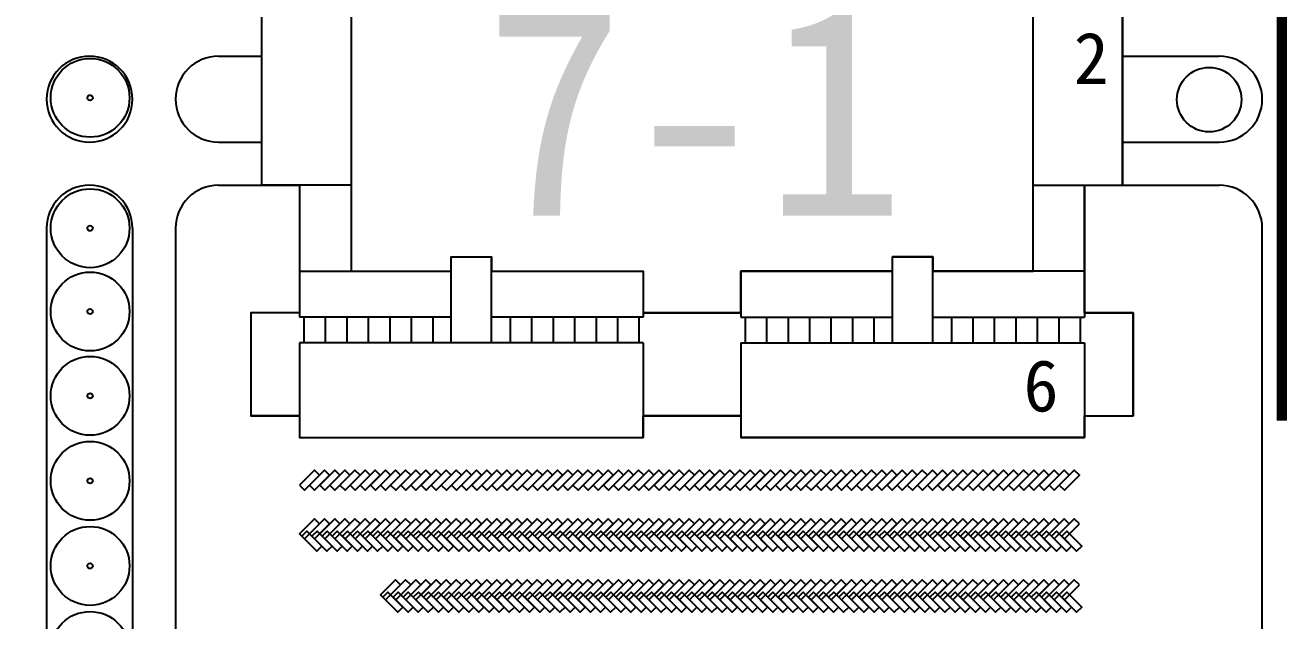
# Model space of a CAD drawing. Extents: x 39009873 to 40242873, y -38938004 to -37205504.
# Drawn here: x 39324697 to 39412211, y -37977941 to -37936372 of the extents above; entities that cross this region are included whole.
import ezdxf

# ---------------------------------------------------------------- set-up
doc = ezdxf.new("R2010")
doc.units = 0
doc.header["$LTSCALE"] = 1000
doc.header["$MEASUREMENT"] = 0
doc.linetypes.add('DASH', pattern=[0.35, 0.25, -0.1])
doc.layers.get('0').update_dxf_attribs({"linetype": 'CONTINUOUS'})
for name, color, linetype in [('1-CEG', 220, 'CONTINUOUS'), ('PUB_TEXT', 4, 'CONTINUOUS'), ('TREE1', 62, 'CONTINUOUS'), ('人行道', 251, 'CONTINUOUS'), ('地面非机动车', 2, 'CONTINUOUS'), ('建筑屋顶', 2, 'CONTINUOUS'), ('建筑轮廓', 254, 'CONTINUOUS'), ('范围', 7, 'CONTINUOUS')]:
    doc.layers.add(name, color=color, linetype=linetype)
doc.styles.add('-黑体', font='SIMHEI.TTF')

# ---------------------------------------------------------------- blocks, each defined once
blk = doc.blocks.new('333')
at = {"layer": '建筑屋顶', "linetype": 'Continuous', "ltscale": 10}
for p, q in [((-280647, 1070561), (-277847, 1070561)), ((-280647, 1064561), (-280647, 1070561)), ((-277847, 1064561), (-277847, 1070561)), ((-247047, 1070561), (-249847, 1070561)), ((-249847, 1064561), (-249847, 1070561)), ((-247047, 1064561), (-247047, 1070561)), ((-291247, 1069561), (-280647, 1069561)), ((-291247, 1069561), (-291247, 1066361)), ((-277847, 1069561), (-267247, 1069561)), ((-267247, 1069561), (-267247, 1066361)), ((-249847, 1069561), (-260447, 1069561)), ((-260447, 1069561), (-260447, 1066361)), ((-236447, 1069561), (-247047, 1069561)), ((-236447, 1069561), (-236447, 1066361)), ((-294647, 1066661), (-294647, 1059461)), ((-291247, 1066661), (-294647, 1066661)), ((-280647, 1066361), (-291247, 1066361)), ((-290947, 1066361), (-290947, 1064561)), ((-289447, 1066361), (-289447, 1064561)), ((-287947, 1066361), (-287947, 1064561)), ((-286447, 1066361), (-286447, 1064561)), ((-284947, 1066361), (-284947, 1064561)), ((-283447, 1066361), (-283447, 1064561)), ((-281947, 1066361), (-281947, 1064561)), ((-267247, 1066361), (-277847, 1066361)), ((-276547, 1066361), (-276547, 1064561)), ((-275047, 1066361), (-275047, 1064561)), ((-273547, 1066361), (-273547, 1064561)), ((-272047, 1066361), (-272047, 1064561)), ((-270547, 1066361), (-270547, 1064561)), ((-269047, 1066361), (-269047, 1064561)), ((-267547, 1066361), (-267547, 1064561)), ((-260447, 1066661), (-267247, 1066661)), ((-260447, 1066361), (-249847, 1066361)), ((-260147, 1066361), (-260147, 1064561)), ((-258647, 1066361), (-258647, 1064561)), ((-257147, 1066361), (-257147, 1064561)), ((-255647, 1066361), (-255647, 1064561)), ((-254147, 1066361), (-254147, 1064561)), ((-252647, 1066361), (-252647, 1064561)), ((-251147, 1066361), (-251147, 1064561)), ((-247047, 1066361), (-236447, 1066361)), ((-245747, 1066361), (-245747, 1064561)), ((-244247, 1066361), (-244247, 1064561)), ((-242747, 1066361), (-242747, 1064561)), ((-241247, 1066361), (-241247, 1064561)), ((-239747, 1066361), (-239747, 1064561)), ((-238247, 1066361), (-238247, 1064561)), ((-236747, 1066361), (-236747, 1064561)), ((-236447, 1066661), (-233047, 1066661)), ((-233047, 1066661), (-233047, 1059461)), ((-267247, 1064561), (-291247, 1064561)), ((-291247, 1064561), (-291247, 1051961)), ((-267247, 1064561), (-267247, 1057961)), ((-260447, 1064561), (-236447, 1064561)), ((-260447, 1064561), (-260447, 1057961)), ((-236447, 1064561), (-236447, 1051961)), ((-291247, 1059461), (-294647, 1059461)), ((-260447, 1059461), (-267247, 1059461)), ((-236447, 1059461), (-233047, 1059461)), ((-291247, 1057961), (-267247, 1057961)), ((-287647, 1057961), (-287647, 1033961)), ((-236447, 1057961), (-260447, 1057961)), ((-240047, 1057961), (-240047, 1033961)), ((-293897, 1051961), (-293897, 1039961)), ((-287647, 1051961), (-293897, 1051961)), ((-240047, 1051961), (-233797, 1051961)), ((-233797, 1051961), (-233797, 1039961)), ((-287647, 1039961), (-293897, 1039961)), ((-291247, 1039961), (-291247, 1030761)), ((-240047, 1039961), (-233797, 1039961)), ((-236447, 1039961), (-236447, 1030761)), ((-280647, 1034961), (-277847, 1034961)), ((-280647, 1028961), (-280647, 1034961)), ((-277847, 1028961), (-277847, 1034961)), ((-247047, 1034961), (-249847, 1034961)), ((-249847, 1028961), (-249847, 1034961)), ((-247047, 1028961), (-247047, 1034961)), ((-291247, 1033961), (-280647, 1033961)), ((-277847, 1033961), (-267247, 1033961)), ((-267247, 1033961), (-267247, 1030761)), ((-249847, 1033961), (-260447, 1033961)), ((-260447, 1033961), (-260447, 1030761)), ((-236447, 1033961), (-247047, 1033961)), ((-294647, 1031061), (-294647, 1023861)), ((-291247, 1031061), (-294647, 1031061)), ((-260447, 1031061), (-267247, 1031061)), ((-236447, 1031061), (-233047, 1031061)), ((-233047, 1031061), (-233047, 1023861)), ((-280647, 1030761), (-291247, 1030761)), ((-290947, 1030761), (-290947, 1028961)), ((-289447, 1030761), (-289447, 1028961)), ((-287947, 1030761), (-287947, 1028961)), ((-286447, 1030761), (-286447, 1028961)), ((-284947, 1030761), (-284947, 1028961)), ((-283447, 1030761), (-283447, 1028961)), ((-281947, 1030761), (-281947, 1028961)), ((-267247, 1030761), (-277847, 1030761)), ((-276547, 1030761), (-276547, 1028961)), ((-275047, 1030761), (-275047, 1028961)), ((-273547, 1030761), (-273547, 1028961)), ((-272047, 1030761), (-272047, 1028961)), ((-270547, 1030761), (-270547, 1028961)), ((-269047, 1030761), (-269047, 1028961)), ((-267547, 1030761), (-267547, 1028961)), ((-260447, 1030761), (-249847, 1030761)), ((-260147, 1030761), (-260147, 1028961)), ((-258647, 1030761), (-258647, 1028961)), ((-257147, 1030761), (-257147, 1028961)), ((-255647, 1030761), (-255647, 1028961)), ((-254147, 1030761), (-254147, 1028961)), ((-252647, 1030761), (-252647, 1028961)), ((-251147, 1030761), (-251147, 1028961)), ((-247047, 1030761), (-236447, 1030761)), ((-245747, 1030761), (-245747, 1028961)), ((-244247, 1030761), (-244247, 1028961)), ((-242747, 1030761), (-242747, 1028961)), ((-241247, 1030761), (-241247, 1028961)), ((-239747, 1030761), (-239747, 1028961)), ((-238247, 1030761), (-238247, 1028961)), ((-236747, 1030761), (-236747, 1028961)), ((-267247, 1028961), (-291247, 1028961)), ((-291247, 1028961), (-291247, 1022361)), ((-267247, 1028961), (-267247, 1022361)), ((-260447, 1028961), (-236447, 1028961)), ((-260447, 1028961), (-260447, 1022361)), ((-236447, 1028961), (-236447, 1022361)), ((-291247, 1023861), (-294647, 1023861)), ((-260447, 1023861), (-267247, 1023861)), ((-236447, 1023861), (-233047, 1023861)), ((-291247, 1022361), (-267247, 1022361)), ((-236447, 1022361), (-260447, 1022361))]:
    blk.add_line(p, q, dxfattribs=at)
blk = doc.blocks.new('sdji')
at = {"linetype": 'Continuous', "ltscale": 10}
for radius in [2750, 184]:
    blk.add_circle((512091, 867961), radius, dxfattribs=at)
blk = doc.blocks.new('sij')
at = {"layer": 'TREE1', "linetype": 'Continuous', "ltscale": 10}
blk.add_circle((327690, 1006813), 2250, dxfattribs=at)

msp = doc.modelspace()

# ---------------------------------------------------------------- linework, layer by layer
at = {"layer": '人行道'}
for p, q in [((39329197, -37938541), (39329197, -37938541)), ((39338197, -37938541), (39341197, -37938541)), ((39401297, -37938541), (39408047, -37938541)), ((39326197, -37941541), (39326197, -37941541)), ((39332197, -37941541), (39332197, -37941541)), ((39335197, -37941541), (39335197, -37941541)), ((39411047, -37941541), (39411047, -37941541)), ((39329197, -37944541), (39329197, -37944541)), ((39338197, -37944541), (39341197, -37944541)), ((39401297, -37944541), (39408047, -37944541)), ((39329197, -37947541), (39329197, -37947541)), ((39338197, -37947541), (39341197, -37947541)), ((39401297, -37947541), (39408047, -37947541)), ((39326197, -37950541), (39326197, -38003741)), ((39332197, -37950541), (39332197, -38003741)), ((39335197, -37950541), (39335197, -38003741)), ((39411047, -38003741), (39411047, -37950541))]:
    msp.add_line(p, q, dxfattribs=at)
for centre, start, end in [((39329197, -37941541), 90, 180), ((39329197, -37941541), 0, 90), ((39338197, -37941541), 90, 180), ((39408047, -37941541), 0, 90), ((39329197, -37941541), 180, 270), ((39329197, -37941541), 270, 0), ((39338197, -37941541), 180, 270), ((39408047, -37941541), 270, 0), ((39329197, -37950541), 90, 180), ((39329197, -37950541), 0, 90), ((39338197, -37950541), 90, 180), ((39408047, -37950541), 0, 90)]:
    msp.add_arc(centre, 3000, start, end, dxfattribs=at)
at = {"layer": '地面非机动车', "linetype": 'Continuous', "ltscale": 10}
for points in [[(39343847, -37968468), (39344200, -37968821), (39345247, -37967775), (39344893, -37967421)], [(39344554, -37968468), (39344907, -37968821), (39345954, -37967775), (39345600, -37967421)], [(39345261, -37968468), (39345614, -37968821), (39346661, -37967775), (39346307, -37967421)], [(39345968, -37968468), (39346321, -37968821), (39347368, -37967775), (39347014, -37967421)], [(39346675, -37968468), (39347029, -37968821), (39348075, -37967775), (39347721, -37967421)], [(39347382, -37968468), (39347736, -37968821), (39348782, -37967775), (39348429, -37967421)], [(39348089, -37968468), (39348443, -37968821), (39349489, -37967775), (39349136, -37967421)], [(39348796, -37968468), (39349150, -37968821), (39350196, -37967775), (39349843, -37967421)], [(39349503, -37968468), (39349857, -37968821), (39350903, -37967775), (39350550, -37967421)], [(39350210, -37968468), (39350564, -37968821), (39351610, -37967775), (39351257, -37967421)], [(39350918, -37968468), (39351271, -37968821), (39352318, -37967775), (39351964, -37967421)], [(39351625, -37968468), (39351978, -37968821), (39353025, -37967775), (39352671, -37967421)], [(39352332, -37968468), (39352685, -37968821), (39353732, -37967775), (39353378, -37967421)], [(39353039, -37968468), (39353392, -37968821), (39354439, -37967775), (39354085, -37967421)], [(39353746, -37968468), (39354100, -37968821), (39355146, -37967775), (39354792, -37967421)], [(39354453, -37968468), (39354807, -37968821), (39355853, -37967775), (39355500, -37967421)], [(39355160, -37968468), (39355514, -37968821), (39356560, -37967775), (39356207, -37967421)], [(39355867, -37968468), (39356221, -37968821), (39357267, -37967775), (39356914, -37967421)], [(39356574, -37968468), (39356928, -37968821), (39357974, -37967775), (39357621, -37967421)], [(39357282, -37968468), (39357635, -37968821), (39358682, -37967775), (39358328, -37967421)], [(39357989, -37968468), (39358342, -37968821), (39359389, -37967775), (39359035, -37967421)], [(39358696, -37968468), (39359049, -37968821), (39360096, -37967775), (39359742, -37967421)], [(39359403, -37968468), (39359756, -37968821), (39360803, -37967775), (39360449, -37967421)], [(39360110, -37968468), (39360464, -37968821), (39361510, -37967775), (39361156, -37967421)], [(39360817, -37968468), (39361171, -37968821), (39362217, -37967775), (39361864, -37967421)], [(39361524, -37968468), (39361878, -37968821), (39362924, -37967775), (39362571, -37967421)], [(39362231, -37968468), (39362585, -37968821), (39363631, -37967775), (39363278, -37967421)], [(39362938, -37968468), (39363292, -37968821), (39364338, -37967775), (39363985, -37967421)], [(39363646, -37968468), (39363999, -37968821), (39365046, -37967775), (39364692, -37967421)], [(39364353, -37968468), (39364706, -37968821), (39365753, -37967775), (39365399, -37967421)], [(39365060, -37968468), (39365413, -37968821), (39366460, -37967775), (39366106, -37967421)], [(39365767, -37968468), (39366120, -37968821), (39367167, -37967775), (39366813, -37967421)], [(39366474, -37968468), (39366828, -37968821), (39367874, -37967775), (39367520, -37967421)], [(39367181, -37968468), (39367535, -37968821), (39368581, -37967775), (39368228, -37967421)], [(39367888, -37968468), (39368242, -37968821), (39369288, -37967775), (39368935, -37967421)], [(39368595, -37968468), (39368949, -37968821), (39369995, -37967775), (39369642, -37967421)], [(39369302, -37968468), (39369656, -37968821), (39370702, -37967775), (39370349, -37967421)], [(39370009, -37968468), (39370363, -37968821), (39371409, -37967775), (39371056, -37967421)], [(39370717, -37968468), (39371070, -37968821), (39372117, -37967775), (39371763, -37967421)], [(39371424, -37968468), (39371777, -37968821), (39372824, -37967775), (39372470, -37967421)], [(39372131, -37968468), (39372484, -37968821), (39373531, -37967775), (39373177, -37967421)], [(39372838, -37968468), (39373191, -37968821), (39374238, -37967775), (39373884, -37967421)], [(39373545, -37968468), (39373899, -37968821), (39374945, -37967775), (39374591, -37967421)], [(39374252, -37968468), (39374606, -37968821), (39375652, -37967775), (39375299, -37967421)], [(39374959, -37968468), (39375313, -37968821), (39376359, -37967775), (39376006, -37967421)], [(39375666, -37968468), (39376020, -37968821), (39377066, -37967775), (39376713, -37967421)], [(39376373, -37968468), (39376727, -37968821), (39377773, -37967775), (39377420, -37967421)], [(39377081, -37968468), (39377434, -37968821), (39378481, -37967775), (39378127, -37967421)], [(39377788, -37968468), (39378141, -37968821), (39379188, -37967775), (39378834, -37967421)], [(39378495, -37968468), (39378848, -37968821), (39379895, -37967775), (39379541, -37967421)], [(39379202, -37968468), (39379555, -37968821), (39380602, -37967775), (39380248, -37967421)], [(39379909, -37968468), (39380263, -37968821), (39381309, -37967775), (39380955, -37967421)], [(39380616, -37968468), (39380970, -37968821), (39382016, -37967775), (39381663, -37967421)], [(39381323, -37968468), (39381677, -37968821), (39382723, -37967775), (39382370, -37967421)], [(39382030, -37968468), (39382384, -37968821), (39383430, -37967775), (39383077, -37967421)], [(39382737, -37968468), (39383091, -37968821), (39384137, -37967775), (39383784, -37967421)], [(39383445, -37968468), (39383798, -37968821), (39384845, -37967775), (39384491, -37967421)], [(39384152, -37968468), (39384505, -37968821), (39385552, -37967775), (39385198, -37967421)], [(39384859, -37968468), (39385212, -37968821), (39386259, -37967775), (39385905, -37967421)], [(39385566, -37968468), (39385919, -37968821), (39386966, -37967775), (39386612, -37967421)], [(39386273, -37968468), (39386626, -37968821), (39387673, -37967775), (39387319, -37967421)], [(39386980, -37968468), (39387334, -37968821), (39388380, -37967775), (39388026, -37967421)], [(39387687, -37968468), (39388041, -37968821), (39389087, -37967775), (39388734, -37967421)], [(39388394, -37968468), (39388748, -37968821), (39389794, -37967775), (39389441, -37967421)], [(39389101, -37968468), (39389455, -37968821), (39390501, -37967775), (39390148, -37967421)], [(39389808, -37968468), (39390162, -37968821), (39391208, -37967775), (39390855, -37967421)], [(39390516, -37968468), (39390869, -37968821), (39391916, -37967775), (39391562, -37967421)], [(39391223, -37968468), (39391576, -37968821), (39392623, -37967775), (39392269, -37967421)], [(39391930, -37968468), (39392283, -37968821), (39393330, -37967775), (39392976, -37967421)], [(39392637, -37968468), (39392990, -37968821), (39394037, -37967775), (39393683, -37967421)], [(39393344, -37968468), (39393698, -37968821), (39394744, -37967775), (39394390, -37967421)], [(39394051, -37968468), (39394405, -37968821), (39395451, -37967775), (39395098, -37967421)], [(39394758, -37968468), (39395112, -37968821), (39396158, -37967775), (39395805, -37967421)], [(39395465, -37968468), (39395819, -37968821), (39396865, -37967775), (39396512, -37967421)], [(39396172, -37968468), (39396526, -37968821), (39397572, -37967775), (39397219, -37967421)], [(39396880, -37968468), (39397233, -37968821), (39398280, -37967775), (39397926, -37967421)], [(39345247, -37971175), (39344893, -37970821), (39343847, -37971868), (39344200, -37972221)], [(39345954, -37971175), (39345600, -37970821), (39344554, -37971868), (39344907, -37972221)], [(39346661, -37971175), (39346307, -37970821), (39345261, -37971868), (39345614, -37972221)], [(39347368, -37971175), (39347014, -37970821), (39345968, -37971868), (39346321, -37972221)], [(39348075, -37971175), (39347721, -37970821), (39346675, -37971868), (39347029, -37972221)], [(39348782, -37971175), (39348429, -37970821), (39347382, -37971868), (39347736, -37972221)], [(39349489, -37971175), (39349136, -37970821), (39348089, -37971868), (39348443, -37972221)], [(39350196, -37971175), (39349843, -37970821), (39348796, -37971868), (39349150, -37972221)], [(39350903, -37971175), (39350550, -37970821), (39349503, -37971868), (39349857, -37972221)], [(39351610, -37971175), (39351257, -37970821), (39350210, -37971868), (39350564, -37972221)], [(39352318, -37971175), (39351964, -37970821), (39350918, -37971868), (39351271, -37972221)], [(39353025, -37971175), (39352671, -37970821), (39351625, -37971868), (39351978, -37972221)], [(39353732, -37971175), (39353378, -37970821), (39352332, -37971868), (39352685, -37972221)], [(39354439, -37971175), (39354085, -37970821), (39353039, -37971868), (39353392, -37972221)], [(39355146, -37971175), (39354792, -37970821), (39353746, -37971868), (39354100, -37972221)], [(39355146, -37971175), (39354792, -37970821), (39353746, -37971868), (39354100, -37972221)], [(39355853, -37971175), (39355500, -37970821), (39354453, -37971868), (39354807, -37972221)], [(39356560, -37971175), (39356207, -37970821), (39355160, -37971868), (39355514, -37972221)], [(39357267, -37971175), (39356914, -37970821), (39355867, -37971868), (39356221, -37972221)], [(39357974, -37971175), (39357621, -37970821), (39356574, -37971868), (39356928, -37972221)], [(39358682, -37971175), (39358328, -37970821), (39357282, -37971868), (39357635, -37972221)], [(39359389, -37971175), (39359035, -37970821), (39357989, -37971868), (39358342, -37972221)], [(39360096, -37971175), (39359742, -37970821), (39358696, -37971868), (39359049, -37972221)], [(39360803, -37971175), (39360449, -37970821), (39359403, -37971868), (39359756, -37972221)], [(39361510, -37971175), (39361156, -37970821), (39360110, -37971868), (39360464, -37972221)], [(39362217, -37971175), (39361864, -37970821), (39360817, -37971868), (39361171, -37972221)], [(39362924, -37971175), (39362571, -37970821), (39361524, -37971868), (39361878, -37972221)], [(39363631, -37971175), (39363278, -37970821), (39362231, -37971868), (39362585, -37972221)], [(39364338, -37971175), (39363985, -37970821), (39362938, -37971868), (39363292, -37972221)], [(39364338, -37971175), (39363985, -37970821), (39362938, -37971868), (39363292, -37972221)], [(39365046, -37971175), (39364692, -37970821), (39363646, -37971868), (39363999, -37972221)], [(39365753, -37971175), (39365399, -37970821), (39364353, -37971868), (39364706, -37972221)], [(39366460, -37971175), (39366106, -37970821), (39365060, -37971868), (39365413, -37972221)], [(39367167, -37971175), (39366813, -37970821), (39365767, -37971868), (39366120, -37972221)], [(39367874, -37971175), (39367520, -37970821), (39366474, -37971868), (39366828, -37972221)], [(39368581, -37971175), (39368228, -37970821), (39367181, -37971868), (39367535, -37972221)], [(39369288, -37971175), (39368935, -37970821), (39367888, -37971868), (39368242, -37972221)], [(39369995, -37971175), (39369642, -37970821), (39368595, -37971868), (39368949, -37972221)], [(39370702, -37971175), (39370349, -37970821), (39369302, -37971868), (39369656, -37972221)], [(39371409, -37971175), (39371056, -37970821), (39370009, -37971868), (39370363, -37972221)], [(39372117, -37971175), (39371763, -37970821), (39370717, -37971868), (39371070, -37972221)], [(39372824, -37971175), (39372470, -37970821), (39371424, -37971868), (39371777, -37972221)], [(39373531, -37971175), (39373177, -37970821), (39372131, -37971868), (39372484, -37972221)], [(39373531, -37971175), (39373177, -37970821), (39372131, -37971868), (39372484, -37972221)], [(39374238, -37971175), (39373884, -37970821), (39372838, -37971868), (39373191, -37972221)], [(39374945, -37971175), (39374591, -37970821), (39373545, -37971868), (39373899, -37972221)], [(39375652, -37971175), (39375299, -37970821), (39374252, -37971868), (39374606, -37972221)], [(39376359, -37971175), (39376006, -37970821), (39374959, -37971868), (39375313, -37972221)], [(39377066, -37971175), (39376713, -37970821), (39375666, -37971868), (39376020, -37972221)], [(39377773, -37971175), (39377420, -37970821), (39376373, -37971868), (39376727, -37972221)], [(39378481, -37971175), (39378127, -37970821), (39377081, -37971868), (39377434, -37972221)], [(39379188, -37971175), (39378834, -37970821), (39377788, -37971868), (39378141, -37972221)], [(39379895, -37971175), (39379541, -37970821), (39378495, -37971868), (39378848, -37972221)], [(39380602, -37971175), (39380248, -37970821), (39379202, -37971868), (39379555, -37972221)], [(39381309, -37971175), (39380955, -37970821), (39379909, -37971868), (39380263, -37972221)], [(39382016, -37971175), (39381663, -37970821), (39380616, -37971868), (39380970, -37972221)], [(39382723, -37971175), (39382370, -37970821), (39381323, -37971868), (39381677, -37972221)], [(39382723, -37971175), (39382370, -37970821), (39381323, -37971868), (39381677, -37972221)], [(39383430, -37971175), (39383077, -37970821), (39382030, -37971868), (39382384, -37972221)], [(39384137, -37971175), (39383784, -37970821), (39382737, -37971868), (39383091, -37972221)], [(39384845, -37971175), (39384491, -37970821), (39383445, -37971868), (39383798, -37972221)], [(39385552, -37971175), (39385198, -37970821), (39384152, -37971868), (39384505, -37972221)], [(39386259, -37971175), (39385905, -37970821), (39384859, -37971868), (39385212, -37972221)], [(39386966, -37971175), (39386612, -37970821), (39385566, -37971868), (39385919, -37972221)], [(39387673, -37971175), (39387319, -37970821), (39386273, -37971868), (39386626, -37972221)], [(39388380, -37971175), (39388026, -37970821), (39386980, -37971868), (39387334, -37972221)], [(39389087, -37971175), (39388734, -37970821), (39387687, -37971868), (39388041, -37972221)], [(39389794, -37971175), (39389441, -37970821), (39388394, -37971868), (39388748, -37972221)], [(39390501, -37971175), (39390148, -37970821), (39389101, -37971868), (39389455, -37972221)], [(39391208, -37971175), (39390855, -37970821), (39389808, -37971868), (39390162, -37972221)], [(39391916, -37971175), (39391562, -37970821), (39390516, -37971868), (39390869, -37972221)], [(39392623, -37971175), (39392269, -37970821), (39391223, -37971868), (39391576, -37972221)], [(39393330, -37971175), (39392976, -37970821), (39391930, -37971868), (39392283, -37972221)], [(39394037, -37971175), (39393683, -37970821), (39392637, -37971868), (39392990, -37972221)], [(39394744, -37971175), (39394390, -37970821), (39393344, -37971868), (39393698, -37972221)], [(39395451, -37971175), (39395098, -37970821), (39394051, -37971868), (39394405, -37972221)], [(39396158, -37971175), (39395805, -37970821), (39394758, -37971868), (39395112, -37972221)], [(39396865, -37971175), (39396512, -37970821), (39395465, -37971868), (39395819, -37972221)], [(39397572, -37971175), (39397219, -37970821), (39396172, -37971868), (39396526, -37972221)], [(39398280, -37971175), (39397926, -37970821), (39396880, -37971868), (39397233, -37972221)], [(39344014, -37972035), (39344367, -37971681), (39345414, -37972728), (39345060, -37973081)], [(39344721, -37972035), (39345074, -37971681), (39346121, -37972728), (39345767, -37973081)], [(39345428, -37972035), (39345781, -37971681), (39346828, -37972728), (39346474, -37973081)], [(39346135, -37972035), (39346489, -37971681), (39347535, -37972728), (39347181, -37973081)], [(39346842, -37972035), (39347196, -37971681), (39348242, -37972728), (39347889, -37973081)], [(39347549, -37972035), (39347903, -37971681), (39348949, -37972728), (39348596, -37973081)], [(39348256, -37972035), (39348610, -37971681), (39349656, -37972728), (39349303, -37973081)], [(39348963, -37972035), (39349317, -37971681), (39350363, -37972728), (39350010, -37973081)], [(39349670, -37972035), (39350024, -37971681), (39351070, -37972728), (39350717, -37973081)], [(39350378, -37972035), (39350731, -37971681), (39351778, -37972728), (39351424, -37973081)], [(39351085, -37972035), (39351438, -37971681), (39352485, -37972728), (39352131, -37973081)], [(39351792, -37972035), (39352145, -37971681), (39353192, -37972728), (39352838, -37973081)], [(39352499, -37972035), (39352852, -37971681), (39353899, -37972728), (39353545, -37973081)], [(39353206, -37972035), (39353560, -37971681), (39354606, -37972728), (39354252, -37973081)], [(39353913, -37972035), (39354267, -37971681), (39355313, -37972728), (39354960, -37973081)], [(39354620, -37972035), (39354974, -37971681), (39356020, -37972728), (39355667, -37973081)], [(39355327, -37972035), (39355681, -37971681), (39356727, -37972728), (39356374, -37973081)], [(39356034, -37972035), (39356388, -37971681), (39357434, -37972728), (39357081, -37973081)], [(39356742, -37972035), (39357095, -37971681), (39358142, -37972728), (39357788, -37973081)], [(39357449, -37972035), (39357802, -37971681), (39358849, -37972728), (39358495, -37973081)], [(39358156, -37972035), (39358509, -37971681), (39359556, -37972728), (39359202, -37973081)], [(39358863, -37972035), (39359216, -37971681), (39360263, -37972728), (39359909, -37973081)], [(39359570, -37972035), (39359924, -37971681), (39360970, -37972728), (39360616, -37973081)], [(39360277, -37972035), (39360631, -37971681), (39361677, -37972728), (39361324, -37973081)], [(39360984, -37972035), (39361338, -37971681), (39362384, -37972728), (39362031, -37973081)], [(39361691, -37972035), (39362045, -37971681), (39363091, -37972728), (39362738, -37973081)], [(39362398, -37972035), (39362752, -37971681), (39363798, -37972728), (39363445, -37973081)], [(39363106, -37972035), (39363459, -37971681), (39364506, -37972728), (39364152, -37973081)], [(39363813, -37972035), (39364166, -37971681), (39365213, -37972728), (39364859, -37973081)], [(39364520, -37972035), (39364873, -37971681), (39365920, -37972728), (39365566, -37973081)], [(39365227, -37972035), (39365580, -37971681), (39366627, -37972728), (39366273, -37973081)], [(39365934, -37972035), (39366288, -37971681), (39367334, -37972728), (39366980, -37973081)], [(39366641, -37972035), (39366995, -37971681), (39368041, -37972728), (39367688, -37973081)], [(39367348, -37972035), (39367702, -37971681), (39368748, -37972728), (39368395, -37973081)], [(39368055, -37972035), (39368409, -37971681), (39369455, -37972728), (39369102, -37973081)], [(39368762, -37972035), (39369116, -37971681), (39370162, -37972728), (39369809, -37973081)], [(39369469, -37972035), (39369823, -37971681), (39370869, -37972728), (39370516, -37973081)], [(39370177, -37972035), (39370530, -37971681), (39371577, -37972728), (39371223, -37973081)], [(39370884, -37972035), (39371237, -37971681), (39372284, -37972728), (39371930, -37973081)], [(39371591, -37972035), (39371944, -37971681), (39372991, -37972728), (39372637, -37973081)], [(39372298, -37972035), (39372651, -37971681), (39373698, -37972728), (39373344, -37973081)], [(39373005, -37972035), (39373359, -37971681), (39374405, -37972728), (39374051, -37973081)], [(39373712, -37972035), (39374066, -37971681), (39375112, -37972728), (39374759, -37973081)], [(39374419, -37972035), (39374773, -37971681), (39375819, -37972728), (39375466, -37973081)], [(39375126, -37972035), (39375480, -37971681), (39376526, -37972728), (39376173, -37973081)], [(39375833, -37972035), (39376187, -37971681), (39377233, -37972728), (39376880, -37973081)], [(39376541, -37972035), (39376894, -37971681), (39377941, -37972728), (39377587, -37973081)], [(39377248, -37972035), (39377601, -37971681), (39378648, -37972728), (39378294, -37973081)], [(39377955, -37972035), (39378308, -37971681), (39379355, -37972728), (39379001, -37973081)], [(39378662, -37972035), (39379015, -37971681), (39380062, -37972728), (39379708, -37973081)], [(39379369, -37972035), (39379723, -37971681), (39380769, -37972728), (39380415, -37973081)], [(39380076, -37972035), (39380430, -37971681), (39381476, -37972728), (39381123, -37973081)], [(39380783, -37972035), (39381137, -37971681), (39382183, -37972728), (39381830, -37973081)], [(39381490, -37972035), (39381844, -37971681), (39382890, -37972728), (39382537, -37973081)], [(39382197, -37972035), (39382551, -37971681), (39383597, -37972728), (39383244, -37973081)], [(39382905, -37972035), (39383258, -37971681), (39384305, -37972728), (39383951, -37973081)], [(39383612, -37972035), (39383965, -37971681), (39385012, -37972728), (39384658, -37973081)], [(39384319, -37972035), (39384672, -37971681), (39385719, -37972728), (39385365, -37973081)], [(39385026, -37972035), (39385379, -37971681), (39386426, -37972728), (39386072, -37973081)], [(39385733, -37972035), (39386086, -37971681), (39387133, -37972728), (39386779, -37973081)], [(39386440, -37972035), (39386794, -37971681), (39387840, -37972728), (39387486, -37973081)], [(39387147, -37972035), (39387501, -37971681), (39388547, -37972728), (39388194, -37973081)], [(39387854, -37972035), (39388208, -37971681), (39389254, -37972728), (39388901, -37973081)], [(39388561, -37972035), (39388915, -37971681), (39389961, -37972728), (39389608, -37973081)], [(39389268, -37972035), (39389622, -37971681), (39390668, -37972728), (39390315, -37973081)], [(39389976, -37972035), (39390329, -37971681), (39391376, -37972728), (39391022, -37973081)], [(39390683, -37972035), (39391036, -37971681), (39392083, -37972728), (39391729, -37973081)], [(39391390, -37972035), (39391743, -37971681), (39392790, -37972728), (39392436, -37973081)], [(39392097, -37972035), (39392450, -37971681), (39393497, -37972728), (39393143, -37973081)], [(39392804, -37972035), (39393158, -37971681), (39394204, -37972728), (39393850, -37973081)], [(39393511, -37972035), (39393865, -37971681), (39394911, -37972728), (39394558, -37973081)], [(39394218, -37972035), (39394572, -37971681), (39395618, -37972728), (39395265, -37973081)], [(39394925, -37972035), (39395279, -37971681), (39396325, -37972728), (39395972, -37973081)], [(39395632, -37972035), (39395986, -37971681), (39397032, -37972728), (39396679, -37973081)], [(39396340, -37972035), (39396693, -37971681), (39397740, -37972728), (39397386, -37973081)], [(39397047, -37972035), (39397400, -37971681), (39398447, -37972728), (39398093, -37973081)], [(39350903, -37975435), (39350550, -37975081), (39349503, -37976128), (39349857, -37976481)], [(39351610, -37975435), (39351257, -37975081), (39350210, -37976128), (39350564, -37976481)], [(39352318, -37975435), (39351964, -37975081), (39350918, -37976128), (39351271, -37976481)], [(39353025, -37975435), (39352671, -37975081), (39351625, -37976128), (39351978, -37976481)], [(39353732, -37975435), (39353378, -37975081), (39352332, -37976128), (39352685, -37976481)], [(39354439, -37975435), (39354085, -37975081), (39353039, -37976128), (39353392, -37976481)], [(39355146, -37975435), (39354792, -37975081), (39353746, -37976128), (39354100, -37976481)], [(39355146, -37975435), (39354792, -37975081), (39353746, -37976128), (39354100, -37976481)], [(39355853, -37975435), (39355500, -37975081), (39354453, -37976128), (39354807, -37976481)], [(39356560, -37975435), (39356207, -37975081), (39355160, -37976128), (39355514, -37976481)], [(39357267, -37975435), (39356914, -37975081), (39355867, -37976128), (39356221, -37976481)], [(39357974, -37975435), (39357621, -37975081), (39356574, -37976128), (39356928, -37976481)], [(39358682, -37975435), (39358328, -37975081), (39357282, -37976128), (39357635, -37976481)], [(39359389, -37975435), (39359035, -37975081), (39357989, -37976128), (39358342, -37976481)], [(39360096, -37975435), (39359742, -37975081), (39358696, -37976128), (39359049, -37976481)], [(39360803, -37975435), (39360449, -37975081), (39359403, -37976128), (39359756, -37976481)], [(39361510, -37975435), (39361156, -37975081), (39360110, -37976128), (39360464, -37976481)], [(39362217, -37975435), (39361864, -37975081), (39360817, -37976128), (39361171, -37976481)], [(39362924, -37975435), (39362571, -37975081), (39361524, -37976128), (39361878, -37976481)], [(39363631, -37975435), (39363278, -37975081), (39362231, -37976128), (39362585, -37976481)], [(39364338, -37975435), (39363985, -37975081), (39362938, -37976128), (39363292, -37976481)], [(39364338, -37975435), (39363985, -37975081), (39362938, -37976128), (39363292, -37976481)], [(39365046, -37975435), (39364692, -37975081), (39363646, -37976128), (39363999, -37976481)], [(39365753, -37975435), (39365399, -37975081), (39364353, -37976128), (39364706, -37976481)], [(39366460, -37975435), (39366106, -37975081), (39365060, -37976128), (39365413, -37976481)], [(39367167, -37975435), (39366813, -37975081), (39365767, -37976128), (39366120, -37976481)], [(39367874, -37975435), (39367520, -37975081), (39366474, -37976128), (39366828, -37976481)], [(39368581, -37975435), (39368228, -37975081), (39367181, -37976128), (39367535, -37976481)], [(39369288, -37975435), (39368935, -37975081), (39367888, -37976128), (39368242, -37976481)], [(39369995, -37975435), (39369642, -37975081), (39368595, -37976128), (39368949, -37976481)], [(39370702, -37975435), (39370349, -37975081), (39369302, -37976128), (39369656, -37976481)], [(39371409, -37975435), (39371056, -37975081), (39370009, -37976128), (39370363, -37976481)], [(39372117, -37975435), (39371763, -37975081), (39370717, -37976128), (39371070, -37976481)], [(39372824, -37975435), (39372470, -37975081), (39371424, -37976128), (39371777, -37976481)], [(39373531, -37975435), (39373177, -37975081), (39372131, -37976128), (39372484, -37976481)], [(39373531, -37975435), (39373177, -37975081), (39372131, -37976128), (39372484, -37976481)], [(39374238, -37975435), (39373884, -37975081), (39372838, -37976128), (39373191, -37976481)], [(39374945, -37975435), (39374591, -37975081), (39373545, -37976128), (39373899, -37976481)], [(39375652, -37975435), (39375299, -37975081), (39374252, -37976128), (39374606, -37976481)], [(39376359, -37975435), (39376006, -37975081), (39374959, -37976128), (39375313, -37976481)], [(39377066, -37975435), (39376713, -37975081), (39375666, -37976128), (39376020, -37976481)], [(39377773, -37975435), (39377420, -37975081), (39376373, -37976128), (39376727, -37976481)], [(39378481, -37975435), (39378127, -37975081), (39377081, -37976128), (39377434, -37976481)], [(39379188, -37975435), (39378834, -37975081), (39377788, -37976128), (39378141, -37976481)], [(39379895, -37975435), (39379541, -37975081), (39378495, -37976128), (39378848, -37976481)], [(39380602, -37975435), (39380248, -37975081), (39379202, -37976128), (39379555, -37976481)], [(39381309, -37975435), (39380955, -37975081), (39379909, -37976128), (39380263, -37976481)], [(39382016, -37975435), (39381663, -37975081), (39380616, -37976128), (39380970, -37976481)], [(39382723, -37975435), (39382370, -37975081), (39381323, -37976128), (39381677, -37976481)], [(39382723, -37975435), (39382370, -37975081), (39381323, -37976128), (39381677, -37976481)], [(39383430, -37975435), (39383077, -37975081), (39382030, -37976128), (39382384, -37976481)], [(39384137, -37975435), (39383784, -37975081), (39382737, -37976128), (39383091, -37976481)], [(39384845, -37975435), (39384491, -37975081), (39383445, -37976128), (39383798, -37976481)], [(39385552, -37975435), (39385198, -37975081), (39384152, -37976128), (39384505, -37976481)], [(39386259, -37975435), (39385905, -37975081), (39384859, -37976128), (39385212, -37976481)], [(39386966, -37975435), (39386612, -37975081), (39385566, -37976128), (39385919, -37976481)], [(39387673, -37975435), (39387319, -37975081), (39386273, -37976128), (39386626, -37976481)], [(39388380, -37975435), (39388026, -37975081), (39386980, -37976128), (39387334, -37976481)], [(39389087, -37975435), (39388734, -37975081), (39387687, -37976128), (39388041, -37976481)], [(39389794, -37975435), (39389441, -37975081), (39388394, -37976128), (39388748, -37976481)], [(39390501, -37975435), (39390148, -37975081), (39389101, -37976128), (39389455, -37976481)], [(39391208, -37975435), (39390855, -37975081), (39389808, -37976128), (39390162, -37976481)], [(39391916, -37975435), (39391562, -37975081), (39390516, -37976128), (39390869, -37976481)], [(39392623, -37975435), (39392269, -37975081), (39391223, -37976128), (39391576, -37976481)], [(39393330, -37975435), (39392976, -37975081), (39391930, -37976128), (39392283, -37976481)], [(39394037, -37975435), (39393683, -37975081), (39392637, -37976128), (39392990, -37976481)], [(39394744, -37975435), (39394390, -37975081), (39393344, -37976128), (39393698, -37976481)], [(39395451, -37975435), (39395098, -37975081), (39394051, -37976128), (39394405, -37976481)], [(39396158, -37975435), (39395805, -37975081), (39394758, -37976128), (39395112, -37976481)], [(39396865, -37975435), (39396512, -37975081), (39395465, -37976128), (39395819, -37976481)], [(39397572, -37975435), (39397219, -37975081), (39396172, -37976128), (39396526, -37976481)], [(39398280, -37975435), (39397926, -37975081), (39396880, -37976128), (39397233, -37976481)], [(39349670, -37976295), (39350024, -37975941), (39351070, -37976988), (39350717, -37977341)], [(39350378, -37976295), (39350731, -37975941), (39351778, -37976988), (39351424, -37977341)], [(39351085, -37976295), (39351438, -37975941), (39352485, -37976988), (39352131, -37977341)], [(39351792, -37976295), (39352145, -37975941), (39353192, -37976988), (39352838, -37977341)], [(39352499, -37976295), (39352852, -37975941), (39353899, -37976988), (39353545, -37977341)], [(39353206, -37976295), (39353560, -37975941), (39354606, -37976988), (39354252, -37977341)], [(39353913, -37976295), (39354267, -37975941), (39355313, -37976988), (39354960, -37977341)], [(39354620, -37976295), (39354974, -37975941), (39356020, -37976988), (39355667, -37977341)], [(39355327, -37976295), (39355681, -37975941), (39356727, -37976988), (39356374, -37977341)], [(39356034, -37976295), (39356388, -37975941), (39357434, -37976988), (39357081, -37977341)], [(39356742, -37976295), (39357095, -37975941), (39358142, -37976988), (39357788, -37977341)], [(39357449, -37976295), (39357802, -37975941), (39358849, -37976988), (39358495, -37977341)], [(39358156, -37976295), (39358509, -37975941), (39359556, -37976988), (39359202, -37977341)], [(39358863, -37976295), (39359216, -37975941), (39360263, -37976988), (39359909, -37977341)], [(39359570, -37976295), (39359924, -37975941), (39360970, -37976988), (39360616, -37977341)], [(39360277, -37976295), (39360631, -37975941), (39361677, -37976988), (39361324, -37977341)], [(39360984, -37976295), (39361338, -37975941), (39362384, -37976988), (39362031, -37977341)], [(39361691, -37976295), (39362045, -37975941), (39363091, -37976988), (39362738, -37977341)], [(39362398, -37976295), (39362752, -37975941), (39363798, -37976988), (39363445, -37977341)], [(39363106, -37976295), (39363459, -37975941), (39364506, -37976988), (39364152, -37977341)], [(39363813, -37976295), (39364166, -37975941), (39365213, -37976988), (39364859, -37977341)], [(39364520, -37976295), (39364873, -37975941), (39365920, -37976988), (39365566, -37977341)], [(39365227, -37976295), (39365580, -37975941), (39366627, -37976988), (39366273, -37977341)], [(39365934, -37976295), (39366288, -37975941), (39367334, -37976988), (39366980, -37977341)], [(39366641, -37976295), (39366995, -37975941), (39368041, -37976988), (39367688, -37977341)], [(39367348, -37976295), (39367702, -37975941), (39368748, -37976988), (39368395, -37977341)], [(39368055, -37976295), (39368409, -37975941), (39369455, -37976988), (39369102, -37977341)], [(39368762, -37976295), (39369116, -37975941), (39370162, -37976988), (39369809, -37977341)], [(39369469, -37976295), (39369823, -37975941), (39370869, -37976988), (39370516, -37977341)], [(39370177, -37976295), (39370530, -37975941), (39371577, -37976988), (39371223, -37977341)], [(39370884, -37976295), (39371237, -37975941), (39372284, -37976988), (39371930, -37977341)], [(39371591, -37976295), (39371944, -37975941), (39372991, -37976988), (39372637, -37977341)], [(39372298, -37976295), (39372651, -37975941), (39373698, -37976988), (39373344, -37977341)], [(39373005, -37976295), (39373359, -37975941), (39374405, -37976988), (39374051, -37977341)], [(39373712, -37976295), (39374066, -37975941), (39375112, -37976988), (39374759, -37977341)], [(39374419, -37976295), (39374773, -37975941), (39375819, -37976988), (39375466, -37977341)], [(39375126, -37976295), (39375480, -37975941), (39376526, -37976988), (39376173, -37977341)], [(39375833, -37976295), (39376187, -37975941), (39377233, -37976988), (39376880, -37977341)], [(39376541, -37976295), (39376894, -37975941), (39377941, -37976988), (39377587, -37977341)], [(39377248, -37976295), (39377601, -37975941), (39378648, -37976988), (39378294, -37977341)], [(39377955, -37976295), (39378308, -37975941), (39379355, -37976988), (39379001, -37977341)], [(39378662, -37976295), (39379015, -37975941), (39380062, -37976988), (39379708, -37977341)], [(39379369, -37976295), (39379723, -37975941), (39380769, -37976988), (39380415, -37977341)], [(39380076, -37976295), (39380430, -37975941), (39381476, -37976988), (39381123, -37977341)], [(39380783, -37976295), (39381137, -37975941), (39382183, -37976988), (39381830, -37977341)], [(39381490, -37976295), (39381844, -37975941), (39382890, -37976988), (39382537, -37977341)], [(39382197, -37976295), (39382551, -37975941), (39383597, -37976988), (39383244, -37977341)], [(39382905, -37976295), (39383258, -37975941), (39384305, -37976988), (39383951, -37977341)], [(39383612, -37976295), (39383965, -37975941), (39385012, -37976988), (39384658, -37977341)], [(39384319, -37976295), (39384672, -37975941), (39385719, -37976988), (39385365, -37977341)], [(39385026, -37976295), (39385379, -37975941), (39386426, -37976988), (39386072, -37977341)], [(39385733, -37976295), (39386086, -37975941), (39387133, -37976988), (39386779, -37977341)], [(39386440, -37976295), (39386794, -37975941), (39387840, -37976988), (39387486, -37977341)], [(39387147, -37976295), (39387501, -37975941), (39388547, -37976988), (39388194, -37977341)], [(39387854, -37976295), (39388208, -37975941), (39389254, -37976988), (39388901, -37977341)], [(39388561, -37976295), (39388915, -37975941), (39389961, -37976988), (39389608, -37977341)], [(39389268, -37976295), (39389622, -37975941), (39390668, -37976988), (39390315, -37977341)], [(39389976, -37976295), (39390329, -37975941), (39391376, -37976988), (39391022, -37977341)], [(39390683, -37976295), (39391036, -37975941), (39392083, -37976988), (39391729, -37977341)], [(39391390, -37976295), (39391743, -37975941), (39392790, -37976988), (39392436, -37977341)], [(39392097, -37976295), (39392450, -37975941), (39393497, -37976988), (39393143, -37977341)], [(39392804, -37976295), (39393158, -37975941), (39394204, -37976988), (39393850, -37977341)], [(39393511, -37976295), (39393865, -37975941), (39394911, -37976988), (39394558, -37977341)], [(39394218, -37976295), (39394572, -37975941), (39395618, -37976988), (39395265, -37977341)], [(39394925, -37976295), (39395279, -37975941), (39396325, -37976988), (39395972, -37977341)], [(39395632, -37976295), (39395986, -37975941), (39397032, -37976988), (39396679, -37977341)], [(39396340, -37976295), (39396693, -37975941), (39397740, -37976988), (39397386, -37977341)], [(39397047, -37976295), (39397400, -37975941), (39398447, -37976988), (39398093, -37977341)]]:
    msp.add_lwpolyline(points, close=True, dxfattribs=at)
at = {"layer": '建筑轮廓', "ltscale": 10}
for points in [[(39347447, -37929541), (39347447, -37953541), (39354447, -37953541), (39354447, -37952541), (39357247, -37952541), (39357247, -37953541), (39367847, -37953541), (39367847, -37956441), (39374647, -37956441), (39374647, -37953541), (39385247, -37953541), (39385247, -37952541), (39388047, -37952541), (39388047, -37953541), (39395047, -37953541), (39395047, -37929541), (39374647, -37929541), (39374647, -37928041), (39367847, -37928041), (39367847, -37929541), (39347447, -37929541)], [(39341197, -37935541), (39341197, -37947541), (39343847, -37947541), (39343847, -37956441), (39340447, -37956441), (39340447, -37963641), (39343847, -37963641), (39343847, -37965141), (39367847, -37965141), (39367847, -37963641), (39374647, -37963641), (39374647, -37965141), (39398647, -37965141), (39398647, -37963641), (39402047, -37963641), (39402047, -37956441), (39398647, -37956441), (39398647, -37947541), (39401297, -37947541), (39401297, -37935541)]]:
    msp.add_lwpolyline(points, dxfattribs=at)
at = {"layer": '范围', "color": 1, "linetype": 'DASH', "ltscale": 50, "const_width": 4000}
msp.add_lwpolyline([(39219106, -38069414), (39212418, -38000000), (39198294, -37865085, -0.129459), (39200633, -37850208), (39203656, -37841696), (39222264, -37800102), (39294204, -37831641), (39414047, -37831641), (39414047, -37911020), (39414047, -37961979), (39561820, -37961979), (39561820, -38153407)], format="xyb", dxfattribs=at)

# ---------------------------------------------------------------- block references
at = {"layer": 'TREE1', "linetype": 'Continuous', "rotation": 89.71588559147328}
for p in [(40194645, -38457831), (40194645, -38466935), (40194645, -38472746), (40194645, -38478626), (40194645, -38484559), (40194645, -38490493), (40194645, -38496426)]:
    msp.add_blockref('sdji', p, dxfattribs=at)
at = {"layer": 'TREE1', "linetype": 'Continuous'}
msp.add_blockref('sij', (39079653, -38948385), dxfattribs=at)
at = {"layer": '建筑屋顶', "linetype": 'Continuous', "lineweight": -3, "ltscale": 10}
msp.add_blockref('333', (39635093, -38987502), dxfattribs=at)

# ---------------------------------------------------------------- texts
at = {"layer": '1-CEG', "style": '-黑体'}
for s, p in [('2', (39397884, -37940484)), ('6', (39394380, -37963329))]:
    msp.add_text(s, height=3600, dxfattribs=at).set_placement(p)
at = {"layer": 'PUB_TEXT', "color": 2, "style": '-黑体'}
msp.add_text('7-1', height=14400, dxfattribs=at).set_placement((39356726, -37949660))

doc.saveas('drawing.dxf')
